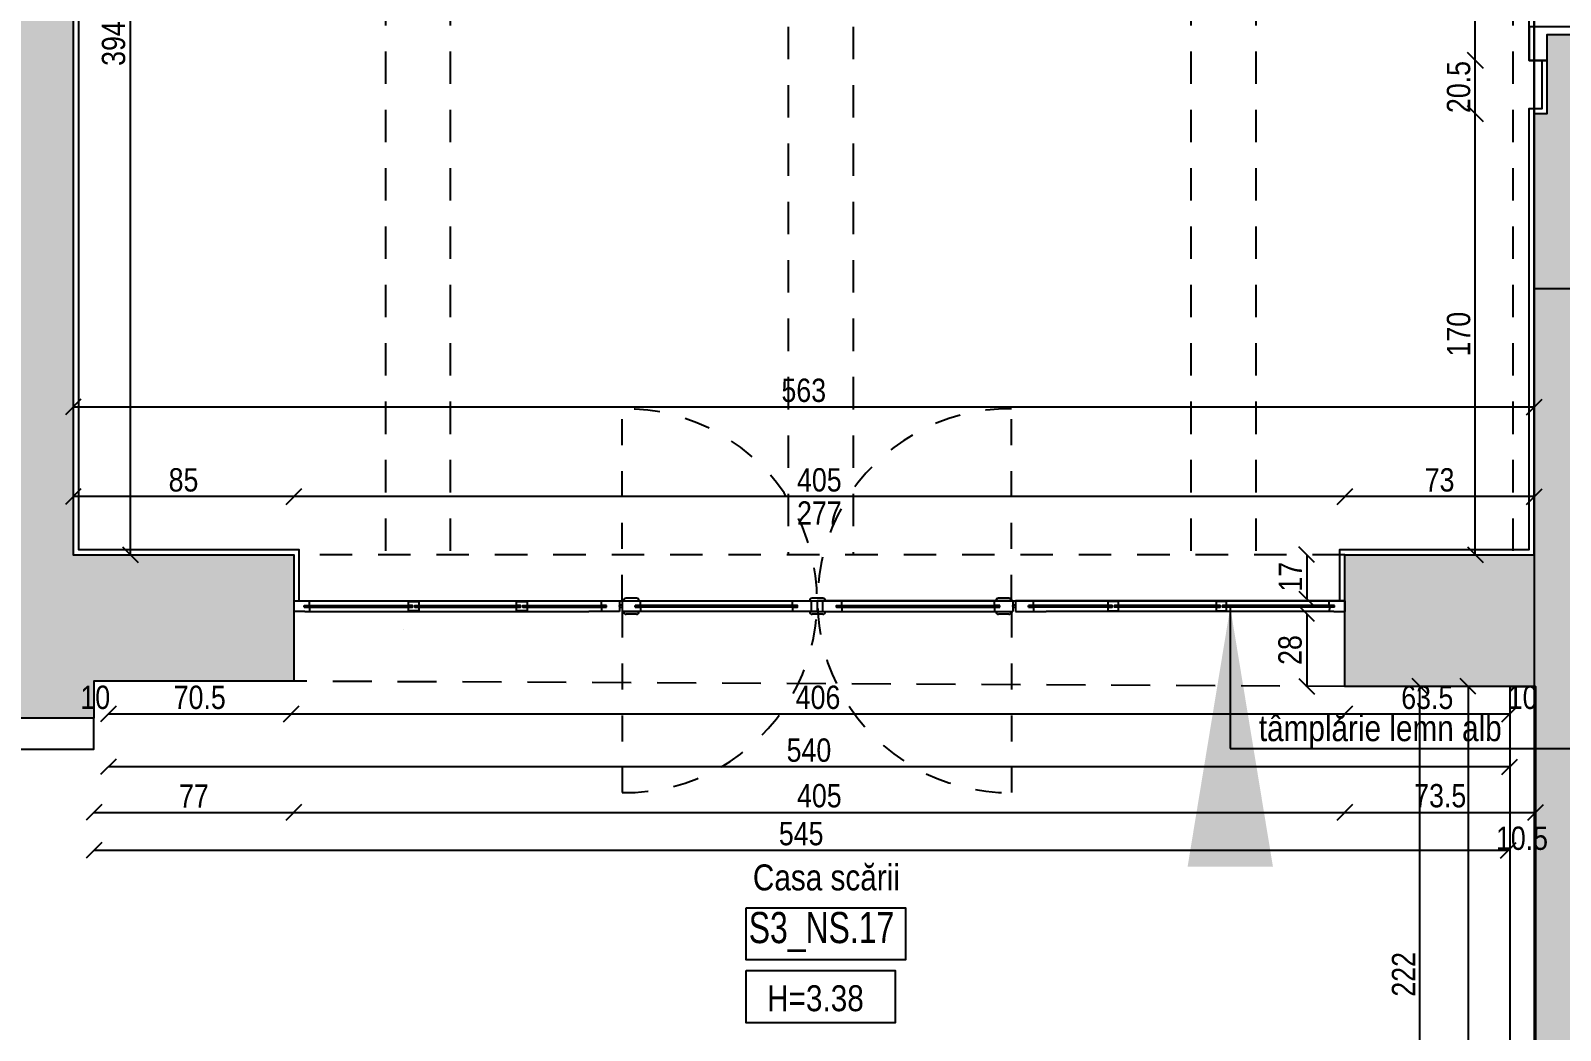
# Model space of a CAD drawing. Header units: metres. Extents: x 493 to 630, y -132 to -15.
# Drawn here: x 547.99 to 553.89, y -85.92 to -82.07 of the extents above; entities that cross this region are included whole.
import ezdxf
from ezdxf import colors
from ezdxf.entities.mleader import LeaderData, LeaderLine
from ezdxf.math import Vec2, Vec3

# ---------------------------------------------------------------- set-up
doc = ezdxf.new("R2010")
doc.units = ezdxf.units.M
doc.header["$MEASUREMENT"] = 0
doc.header["$PDMODE"] = 3
doc.linetypes.add('HIDDEN', pattern=[0.375, 0.25, -0.125])
doc.linetypes.add('HIDDEN2', pattern=[0.1875, 0.125, -0.0625])
for name, color, linetype in [('a_caramida', 2, 'Continuous'), ('a_cote_100', 9, 'Continuous'), ('a_cote_50', 9, 'Continuous'), ('a_grinzi', 253, 'HIDDEN'), ('a_indicatii_text', 7, 'Continuous'), ('a_lemn', 22, 'Continuous'), ('a_pereti_hasuri', 253, 'Continuous'), ('a_scari_punctat', 40, 'HIDDEN2'), ('a_sticla', 4, 'Continuous'), ('a_tamplarie_usi', 6, 'Continuous'), ('a_text', 7, 'Continuous'), ('a_vederi', 74, 'Continuous'), ('a_vederi subtiri', 124, 'Continuous')]:
    doc.layers.add(name, color=color, linetype=linetype)
doc.layers.add('a_suprafete', color=7, linetype='Continuous', plot=False)
doc.styles.get("Standard").update_dxf_attribs({"font": 'ARIALN.TTF'})
doc.styles.add('Swiss Condensed Light', font='swisscl.ttf')
doc.dimstyles.new('50 cote', dxfattribs={"dimtxt": 0.09, "dimasz": 0.06, "dimexe": 0, "dimexo": 0, "dimgap": 0.018, "dimtad": 1, "dimdec": 1, "dimlfac": 100, "dimrnd": 0.5, "dimdsep": 46, "dimtxsty": 'Standard', "dimblk": 'OBLIQUE', "dimcen": 0.00045, "dimclrd": 256, "dimclrt": 4, "dimadec": 1, "dimazin": 0, "dimtfac": 1, "dimtdec": 1, "dimtix": 1, "dimtofl": 0, "dimtmove": 0, "dimatfit": 3, "dimldrblk": 'OBLIQUE', "dimfxl": 0, "dimtolj": 1, "dimtzin": 0, "dimarcsym": 0})
pattern_1 = [(45, (-4876.954644, 8292.469365), (-0.04419417382, 0.04419417382), []), (45, (-4876.91045, 8292.469365), (-0.04419417382, 0.04419417382), [0.03125, -0.015625])]

# ---------------------------------------------------------------- blocks, each defined once
blk = doc.blocks.new('_Oblique')
at = {"color": 0, "linetype": 'ByBlock', "lineweight": -2}
blk.add_line((-0.5, -0.5), (0.5, 0.5), dxfattribs=at)
blk = doc.blocks.new('*D43')
at = {"layer": 'a_cote_100', "lineweight": -2, "ltscale": 30}
blk.add_line((553.7853, -83.8658), (553.0553, -83.8658), dxfattribs=at)
at = {"layer": 'Defpoints', "color": 0, "ltscale": 30}
for p in [(553.0553, -83.8658), (553.0553, -84.0896), (553.7853, -84.0896)]:
    blk.add_point(p, dxfattribs=at)
at = {"layer": 'a_cote_100', "lineweight": -2, "ltscale": 30, "xscale": 0.06, "yscale": 0.06, "zscale": 0.06, "rotation": 180}
blk.add_blockref('_Oblique', (553.0553, -83.8658), dxfattribs=at)
at = {"layer": 'a_cote_100', "lineweight": -2, "ltscale": 30, "xscale": 0.06, "yscale": 0.06, "zscale": 0.06}
blk.add_blockref('_Oblique', (553.7853, -83.8658), dxfattribs=at)
at = {"layer": 'a_cote_100', "color": 4, "ltscale": 30, "insert": (553.4203, -83.8018), "char_height": 0.09, "attachment_point": 5}
blk.add_mtext('\\A1;73', dxfattribs=at)
blk = doc.blocks.new('*D44')
at = {"layer": 'a_cote_100', "lineweight": -2, "ltscale": 30}
blk.add_line((553.0553, -83.8658), (549.0053, -83.8658), dxfattribs=at)
at = {"layer": 'Defpoints', "color": 0, "ltscale": 30}
for p in [(549.0053, -83.8658), (549.0053, -84.0896), (553.0553, -84.0896)]:
    blk.add_point(p, dxfattribs=at)
at = {"layer": 'a_cote_100', "lineweight": -2, "ltscale": 30, "xscale": 0.06, "yscale": 0.06, "zscale": 0.06, "rotation": 180}
blk.add_blockref('_Oblique', (549.0053, -83.8658), dxfattribs=at)
at = {"layer": 'a_cote_100', "lineweight": -2, "ltscale": 30, "xscale": 0.06, "yscale": 0.06, "zscale": 0.06}
blk.add_blockref('_Oblique', (553.0553, -83.8658), dxfattribs=at)
at = {"layer": 'a_cote_100', "color": 4, "ltscale": 30, "char_height": 0.09, "attachment_point": 5}
for s, insert in [('\\A1;405', (551.0303, -83.8018)), ('\\A1;277', (551.0303, -83.929))]:
    blk.add_mtext(s, dxfattribs=dict(at, insert=insert))
blk = doc.blocks.new('*D45')
at = {"layer": 'a_cote_100', "lineweight": -2, "ltscale": 30}
blk.add_line((549.0053, -83.8658), (548.1553, -83.8658), dxfattribs=at)
at = {"layer": 'Defpoints', "color": 0, "ltscale": 30}
for p in [(548.1553, -83.8658), (548.1553, -84.0896), (549.0053, -84.0896)]:
    blk.add_point(p, dxfattribs=at)
at = {"layer": 'a_cote_100', "lineweight": -2, "ltscale": 30, "xscale": 0.06, "yscale": 0.06, "zscale": 0.06, "rotation": 180}
blk.add_blockref('_Oblique', (548.1553, -83.8658), dxfattribs=at)
at = {"layer": 'a_cote_100', "lineweight": -2, "ltscale": 30, "xscale": 0.06, "yscale": 0.06, "zscale": 0.06}
blk.add_blockref('_Oblique', (549.0053, -83.8658), dxfattribs=at)
at = {"layer": 'a_cote_100', "color": 4, "ltscale": 30, "insert": (548.5803, -83.8018), "char_height": 0.09, "attachment_point": 5}
blk.add_mtext('\\A1;85', dxfattribs=at)
blk = doc.blocks.new('*D46')
at = {"layer": 'a_cote_100', "lineweight": -2, "ltscale": 30}
blk.add_line((552.9085, -84.0896), (552.9085, -84.2596), dxfattribs=at)
at = {"layer": 'Defpoints', "color": 0, "ltscale": 30}
for p in [(553.0553, -84.0896), (552.9085, -84.2596), (553.0553, -84.2596)]:
    blk.add_point(p, dxfattribs=at)
at = {"layer": 'a_cote_100', "lineweight": -2, "ltscale": 30, "xscale": 0.06, "yscale": 0.06, "zscale": 0.06}
for p, rotation in [((552.9085, -84.0896), 90), ((552.9085, -84.2596), 270)]:
    blk.add_blockref('_Oblique', p, dxfattribs=dict(at, rotation=rotation))
at = {"layer": 'a_cote_100', "color": 4, "ltscale": 30, "insert": (552.8453, -84.1746), "char_height": 0.09, "attachment_point": 5, "rotation": 90}
blk.add_mtext('\\A1;17', dxfattribs=at)
blk = doc.blocks.new('*D47')
at = {"layer": 'a_cote_100', "lineweight": -2, "ltscale": 30}
blk.add_line((553.5579, -84.0896), (553.5579, -82.3896), dxfattribs=at)
at = {"layer": 'Defpoints', "color": 0, "ltscale": 30}
for p in [(553.5579, -82.3896), (553.7312, -82.3896), (553.7312, -84.0896)]:
    blk.add_point(p, dxfattribs=at)
at = {"layer": 'a_cote_100', "lineweight": -2, "ltscale": 30, "xscale": 0.06, "yscale": 0.06, "zscale": 0.06}
for p, rotation in [((553.5579, -82.3896), 90), ((553.5579, -84.0896), 270)]:
    blk.add_blockref('_Oblique', p, dxfattribs=dict(at, rotation=rotation))
at = {"layer": 'a_cote_100', "color": 4, "ltscale": 30, "insert": (553.4939, -83.2396), "char_height": 0.09, "attachment_point": 5, "rotation": 90}
blk.add_mtext('\\A1;170', dxfattribs=at)
blk = doc.blocks.new('*D48')
at = {"layer": 'a_cote_100', "lineweight": -2, "ltscale": 30}
blk.add_line((553.5579, -82.3896), (553.5579, -82.1846), dxfattribs=at)
at = {"layer": 'Defpoints', "color": 0, "ltscale": 30}
for p in [(553.5579, -82.1846), (553.7512, -82.1846), (553.7312, -82.3896)]:
    blk.add_point(p, dxfattribs=at)
at = {"layer": 'a_cote_100', "lineweight": -2, "ltscale": 30, "xscale": 0.06, "yscale": 0.06, "zscale": 0.06}
for p, rotation in [((553.5579, -82.1846), 90), ((553.5579, -82.3896), 270)]:
    blk.add_blockref('_Oblique', p, dxfattribs=dict(at, rotation=rotation))
at = {"layer": 'a_cote_100', "color": 4, "ltscale": 30, "insert": (553.4939, -82.2871), "char_height": 0.09, "attachment_point": 5, "rotation": 90}
blk.add_mtext('\\A1;20.5', dxfattribs=at)
blk = doc.blocks.new('*D49')
at = {"layer": 'a_cote_100', "lineweight": -2, "ltscale": 30}
blk.add_line((553.5579, -82.1846), (553.5579, -80.3846), dxfattribs=at)
at = {"layer": 'Defpoints', "color": 0, "ltscale": 30}
for p in [(553.5579, -80.3846), (553.7553, -80.3846), (553.8053, -82.1846)]:
    blk.add_point(p, dxfattribs=at)
at = {"layer": 'a_cote_100', "lineweight": -2, "ltscale": 30, "xscale": 0.06, "yscale": 0.06, "zscale": 0.06}
for p, rotation in [((553.5579, -80.3846), 90), ((553.5579, -82.1846), 270)]:
    blk.add_blockref('_Oblique', p, dxfattribs=dict(at, rotation=rotation))
at = {"layer": 'a_cote_100', "color": 4, "ltscale": 30, "char_height": 0.09, "attachment_point": 5, "rotation": 90}
for s, insert in [('\\A1;180', (553.4939, -81.2846)), ('\\A1;278', (553.6218, -81.2846))]:
    blk.add_mtext(s, dxfattribs=dict(at, insert=insert))
blk = doc.blocks.new('*D51')
at = {"layer": 'a_cote_100', "lineweight": -2, "ltscale": 30}
blk.add_line((553.7853, -83.5206), (548.1553, -83.5206), dxfattribs=at)
at = {"layer": 'Defpoints', "color": 0, "ltscale": 30}
for p in [(548.1553, -83.5206), (548.1553, -83.9732), (553.7853, -83.9732)]:
    blk.add_point(p, dxfattribs=at)
at = {"layer": 'a_cote_100', "lineweight": -2, "ltscale": 30, "xscale": 0.06, "yscale": 0.06, "zscale": 0.06, "rotation": 180}
blk.add_blockref('_Oblique', (548.1553, -83.5206), dxfattribs=at)
at = {"layer": 'a_cote_100', "lineweight": -2, "ltscale": 30, "xscale": 0.06, "yscale": 0.06, "zscale": 0.06}
blk.add_blockref('_Oblique', (553.7853, -83.5206), dxfattribs=at)
at = {"layer": 'a_cote_100', "color": 4, "ltscale": 30, "insert": (550.9703, -83.4566), "char_height": 0.09, "attachment_point": 5}
blk.add_mtext('\\A1;563', dxfattribs=at)
blk = doc.blocks.new('*D52')
at = {"layer": 'a_cote_100', "lineweight": -2, "ltscale": 30}
blk.add_line((548.3751, -80.1496), (548.3751, -84.0896), dxfattribs=at)
at = {"layer": 'Defpoints', "color": 0, "ltscale": 30}
for p in [(548.1553, -80.1496), (548.1553, -84.0896), (548.3751, -84.0896)]:
    blk.add_point(p, dxfattribs=at)
at = {"layer": 'a_cote_100', "lineweight": -2, "ltscale": 30, "xscale": 0.06, "yscale": 0.06, "zscale": 0.06}
for p, rotation in [((548.3751, -80.1496), 90), ((548.3751, -84.0896), 270)]:
    blk.add_blockref('_Oblique', p, dxfattribs=dict(at, rotation=rotation))
at = {"layer": 'a_cote_100', "color": 4, "ltscale": 30, "insert": (548.3111, -82.1196), "char_height": 0.09, "attachment_point": 5, "rotation": 90}
blk.add_mtext('\\A1;394', dxfattribs=at)
blk = doc.blocks.new('*D939')
at = {"layer": 'a_cote_50', "lineweight": -2, "ltscale": 0.3}
blk.add_line((552.9085, -84.3171), (552.9085, -84.5971), dxfattribs=at)
at = {"layer": 'Defpoints', "color": 0, "ltscale": 0.3}
for p in [(553.0553, -84.3171), (552.9085, -84.5971), (553.0553, -84.5971)]:
    blk.add_point(p, dxfattribs=at)
at = {"layer": 'a_cote_50', "lineweight": -2, "ltscale": 0.3, "xscale": 0.06, "yscale": 0.06, "zscale": 0.06}
for p, rotation in [((552.9085, -84.3171), 90), ((552.9085, -84.5971), 270)]:
    blk.add_blockref('_Oblique', p, dxfattribs=dict(at, rotation=rotation))
at = {"layer": 'a_cote_50', "color": 4, "ltscale": 0.3, "insert": (552.8445, -84.4571), "char_height": 0.09, "attachment_point": 5, "rotation": 90}
blk.add_mtext('\\A1;28', dxfattribs=at)
blk = doc.blocks.new('*D940')
at = {"layer": 'a_cote_50', "lineweight": -2, "ltscale": 0.3}
blk.add_line((548.2353, -85.083), (549.0053, -85.083), dxfattribs=at)
at = {"layer": 'Defpoints', "color": 0, "ltscale": 0.3}
for p in [(548.2353, -84.6722), (549.0053, -84.6722), (549.0053, -85.083)]:
    blk.add_point(p, dxfattribs=at)
at = {"layer": 'a_cote_50', "lineweight": -2, "ltscale": 0.3, "xscale": 0.06, "yscale": 0.06, "zscale": 0.06, "rotation": 180}
blk.add_blockref('_Oblique', (548.2353, -85.083), dxfattribs=at)
at = {"layer": 'a_cote_50', "lineweight": -2, "ltscale": 0.3, "xscale": 0.06, "yscale": 0.06, "zscale": 0.06}
blk.add_blockref('_Oblique', (549.0053, -85.083), dxfattribs=at)
at = {"layer": 'a_cote_50', "color": 4, "ltscale": 0.3, "insert": (548.6203, -85.02), "char_height": 0.09, "attachment_point": 5}
blk.add_mtext('\\A1;77', dxfattribs=at)
blk = doc.blocks.new('*D941')
at = {"layer": 'a_cote_50', "lineweight": -2, "ltscale": 0.3}
blk.add_line((549.0053, -85.083), (553.0553, -85.083), dxfattribs=at)
at = {"layer": 'Defpoints', "color": 0, "ltscale": 0.3}
for p in [(549.0053, -84.6722), (553.0553, -84.6722), (553.0553, -85.083)]:
    blk.add_point(p, dxfattribs=at)
at = {"layer": 'a_cote_50', "lineweight": -2, "ltscale": 0.3, "xscale": 0.06, "yscale": 0.06, "zscale": 0.06, "rotation": 180}
blk.add_blockref('_Oblique', (549.0053, -85.083), dxfattribs=at)
at = {"layer": 'a_cote_50', "lineweight": -2, "ltscale": 0.3, "xscale": 0.06, "yscale": 0.06, "zscale": 0.06}
blk.add_blockref('_Oblique', (553.0553, -85.083), dxfattribs=at)
at = {"layer": 'a_cote_50', "color": 4, "ltscale": 0.3, "insert": (551.0303, -85.019), "char_height": 0.09, "attachment_point": 5}
blk.add_mtext('\\A1;405', dxfattribs=at)
blk = doc.blocks.new('*D942')
at = {"layer": 'a_cote_50', "lineweight": -2, "ltscale": 0.3}
blk.add_line((553.0553, -85.083), (553.7903, -85.083), dxfattribs=at)
at = {"layer": 'Defpoints', "color": 0, "ltscale": 0.3}
for p in [(553.0553, -84.6722), (553.7903, -84.6722), (553.7903, -85.083)]:
    blk.add_point(p, dxfattribs=at)
at = {"layer": 'a_cote_50', "lineweight": -2, "ltscale": 0.3, "xscale": 0.06, "yscale": 0.06, "zscale": 0.06, "rotation": 180}
blk.add_blockref('_Oblique', (553.0553, -85.083), dxfattribs=at)
at = {"layer": 'a_cote_50', "lineweight": -2, "ltscale": 0.3, "xscale": 0.06, "yscale": 0.06, "zscale": 0.06}
blk.add_blockref('_Oblique', (553.7903, -85.083), dxfattribs=at)
at = {"layer": 'a_cote_50', "color": 4, "ltscale": 0.3, "insert": (553.4228, -85.019), "char_height": 0.09, "attachment_point": 5}
blk.add_mtext('\\A1;73.5', dxfattribs=at)
blk = doc.blocks.new('*D943')
at = {"layer": 'Defpoints', "color": 0, "ltscale": 0.3}
for p in [(553.6853, -84.5971), (553.7903, -84.5971), (553.7903, -85.2471)]:
    blk.add_point(p, dxfattribs=at)
at = {"layer": 'a_cote_50', "color": 4, "ltscale": 0.3, "insert": (553.7378, -85.1831), "char_height": 0.09, "attachment_point": 5}
blk.add_mtext('\\A1;10.5', dxfattribs=at)
blk = doc.blocks.new('*D944')
at = {"layer": 'a_cote_50', "lineweight": -2, "ltscale": 0.3}
blk.add_line((548.2353, -85.2291), (553.6853, -85.2291), dxfattribs=at)
at = {"layer": 'Defpoints', "color": 0, "ltscale": 0.3}
for p in [(548.2353, -84.5971), (553.6853, -84.5971), (553.6853, -85.2291)]:
    blk.add_point(p, dxfattribs=at)
at = {"layer": 'a_cote_50', "lineweight": -2, "ltscale": 0.3, "xscale": 0.06, "yscale": 0.06, "zscale": 0.06, "rotation": 180}
blk.add_blockref('_Oblique', (548.2353, -85.2291), dxfattribs=at)
at = {"layer": 'a_cote_50', "lineweight": -2, "ltscale": 0.3, "xscale": 0.06, "yscale": 0.06, "zscale": 0.06}
blk.add_blockref('_Oblique', (553.6853, -85.2291), dxfattribs=at)
at = {"layer": 'a_cote_50', "color": 4, "ltscale": 0.3, "insert": (550.9603, -85.1653), "char_height": 0.09, "attachment_point": 5}
blk.add_mtext('\\A1;545', dxfattribs=at)
blk = doc.blocks.new('*D947')
at = {"layer": 'a_cote_50', "lineweight": -2, "ltscale": 0.3}
blk.add_line((553.3445, -86.8171), (553.3445, -84.5971), dxfattribs=at)
at = {"layer": 'Defpoints', "color": 0, "ltscale": 0.3}
for p in [(553.3445, -84.5971), (553.3636, -84.5971), (553.3253, -86.8171)]:
    blk.add_point(p, dxfattribs=at)
at = {"layer": 'a_cote_50', "lineweight": -2, "ltscale": 0.3, "xscale": 0.06, "yscale": 0.06, "zscale": 0.06}
for p, rotation in [((553.3445, -84.5971), 90), ((553.3445, -86.8171), 270)]:
    blk.add_blockref('_Oblique', p, dxfattribs=dict(at, rotation=rotation))
at = {"layer": 'a_cote_50', "color": 4, "ltscale": 0.3, "insert": (553.2813, -85.7071), "char_height": 0.09, "attachment_point": 5, "rotation": 90}
blk.add_mtext('\\A1;222', dxfattribs=at)
blk = doc.blocks.new('*D948')
at = {"layer": 'a_cote_50', "lineweight": -2, "ltscale": 0.3}
blk.add_line((553.53, -84.5971), (553.53, -91.4771), dxfattribs=at)
at = {"layer": 'Defpoints', "color": 0, "ltscale": 0.3}
for p in [(553.6903, -84.5971), (553.53, -91.4771), (553.6853, -91.4771)]:
    blk.add_point(p, dxfattribs=at)
at = {"layer": 'a_cote_50', "lineweight": -2, "ltscale": 0.3, "xscale": 0.06, "yscale": 0.06, "zscale": 0.06}
for p, rotation in [((553.53, -84.5971), 90), ((553.53, -91.4771), 270)]:
    blk.add_blockref('_Oblique', p, dxfattribs=dict(at, rotation=rotation))
at = {"layer": 'a_cote_50', "color": 4, "ltscale": 0.3, "insert": (553.466, -88.0371), "char_height": 0.09, "attachment_point": 5, "rotation": 90}
blk.add_mtext('\\A1;688', dxfattribs=at)
blk = doc.blocks.new('*D949')
at = {"layer": 'Defpoints', "color": 0, "ltscale": 0.3}
for p in [(553.6903, -84.5971), (553.7903, -84.5971), (553.6903, -84.7039)]:
    blk.add_point(p, dxfattribs=at)
at = {"layer": 'a_cote_50', "color": 4, "ltscale": 0.3, "insert": (553.7403, -84.64), "char_height": 0.09, "attachment_point": 5}
blk.add_mtext('\\A1;10', dxfattribs=at)
blk = doc.blocks.new('*D950')
at = {"layer": 'a_cote_50', "lineweight": -2, "ltscale": 0.3}
blk.add_line((553.6903, -84.7039), (553.0553, -84.7039), dxfattribs=at)
at = {"layer": 'Defpoints', "color": 0, "ltscale": 0.3}
for p in [(553.0553, -84.5971), (553.6903, -84.5971), (553.0553, -84.7039)]:
    blk.add_point(p, dxfattribs=at)
at = {"layer": 'a_cote_50', "lineweight": -2, "ltscale": 0.3, "xscale": 0.06, "yscale": 0.06, "zscale": 0.06, "rotation": 180}
blk.add_blockref('_Oblique', (553.0553, -84.7039), dxfattribs=at)
at = {"layer": 'a_cote_50', "lineweight": -2, "ltscale": 0.3, "xscale": 0.06, "yscale": 0.06, "zscale": 0.06}
blk.add_blockref('_Oblique', (553.6903, -84.7039), dxfattribs=at)
at = {"layer": 'a_cote_50', "color": 4, "ltscale": 0.3, "insert": (553.3728, -84.64), "char_height": 0.09, "attachment_point": 5}
blk.add_mtext('\\A1;63.5', dxfattribs=at)
blk = doc.blocks.new('*D951')
at = {"layer": 'a_cote_50', "lineweight": -2, "ltscale": 0.3}
blk.add_line((553.0553, -84.7039), (548.9953, -84.7039), dxfattribs=at)
at = {"layer": 'Defpoints', "color": 0, "ltscale": 0.3}
for p in [(548.9953, -84.3171), (553.0553, -84.5971), (548.9953, -84.7039)]:
    blk.add_point(p, dxfattribs=at)
at = {"layer": 'a_cote_50', "lineweight": -2, "ltscale": 0.3, "xscale": 0.06, "yscale": 0.06, "zscale": 0.06, "rotation": 180}
blk.add_blockref('_Oblique', (548.9953, -84.7039), dxfattribs=at)
at = {"layer": 'a_cote_50', "lineweight": -2, "ltscale": 0.3, "xscale": 0.06, "yscale": 0.06, "zscale": 0.06}
blk.add_blockref('_Oblique', (553.0553, -84.7039), dxfattribs=at)
at = {"layer": 'a_cote_50', "color": 4, "ltscale": 0.3, "insert": (551.0253, -84.64), "char_height": 0.09, "attachment_point": 5}
blk.add_mtext('\\A1;406', dxfattribs=at)
blk = doc.blocks.new('*D952')
at = {"layer": 'a_cote_50', "lineweight": -2, "ltscale": 0.3}
blk.add_line((548.9953, -84.7039), (548.2903, -84.7039), dxfattribs=at)
at = {"layer": 'Defpoints', "color": 0, "ltscale": 0.3}
for p in [(548.9953, -84.3171), (548.2903, -84.5971), (548.2903, -84.7039)]:
    blk.add_point(p, dxfattribs=at)
at = {"layer": 'a_cote_50', "lineweight": -2, "ltscale": 0.3, "xscale": 0.06, "yscale": 0.06, "zscale": 0.06, "rotation": 180}
blk.add_blockref('_Oblique', (548.2903, -84.7039), dxfattribs=at)
at = {"layer": 'a_cote_50', "lineweight": -2, "ltscale": 0.3, "xscale": 0.06, "yscale": 0.06, "zscale": 0.06}
blk.add_blockref('_Oblique', (548.9953, -84.7039), dxfattribs=at)
at = {"layer": 'a_cote_50', "color": 4, "ltscale": 0.3, "insert": (548.6428, -84.64), "char_height": 0.09, "attachment_point": 5}
blk.add_mtext('\\A1;70.5', dxfattribs=at)
blk = doc.blocks.new('*D953')
at = {"layer": 'Defpoints', "color": 0, "ltscale": 0.3}
for p in [(548.1903, -84.4171), (548.2903, -84.5971), (548.1903, -84.7039)]:
    blk.add_point(p, dxfattribs=at)
at = {"layer": 'a_cote_50', "color": 4, "ltscale": 0.3, "insert": (548.2403, -84.64), "char_height": 0.09, "attachment_point": 5}
blk.add_mtext('\\A1;10', dxfattribs=at)
blk = doc.blocks.new('*D957')
at = {"layer": 'a_cote_50', "lineweight": -2, "ltscale": 0.3}
blk.add_line((553.6903, -84.9074), (548.2903, -84.9074), dxfattribs=at)
at = {"layer": 'Defpoints', "color": 0, "ltscale": 0.3}
for p in [(548.2903, -84.5971), (553.6903, -84.5971), (548.2903, -84.9074)]:
    blk.add_point(p, dxfattribs=at)
at = {"layer": 'a_cote_50', "lineweight": -2, "ltscale": 0.3, "xscale": 0.06, "yscale": 0.06, "zscale": 0.06, "rotation": 180}
blk.add_blockref('_Oblique', (548.2903, -84.9074), dxfattribs=at)
at = {"layer": 'a_cote_50', "lineweight": -2, "ltscale": 0.3, "xscale": 0.06, "yscale": 0.06, "zscale": 0.06}
blk.add_blockref('_Oblique', (553.6903, -84.9074), dxfattribs=at)
at = {"layer": 'a_cote_50', "color": 4, "ltscale": 0.3, "insert": (550.9903, -84.8435), "char_height": 0.09, "attachment_point": 5}
blk.add_mtext('\\A1;540', dxfattribs=at)

msp = doc.modelspace()

# ---------------------------------------------------------------- hatches: boundary and pattern name
at = {"layer": 'a_pereti_hasuri', "ltscale": 0.3}
h = msp.add_hatch(dxfattribs=at)
h.set_pattern_fill('ANSI33', color=256, scale=0.25, style=0)
h.set_pattern_definition(pattern_1)
h.paths.add_polyline_path([(542.7648, -80.1396), (542.7648, -79.3896), (541.2448, -79.3896), (541.2448, -80.1396)])
h.paths.add_polyline_path([(545.7748, -80.1396), (545.7748, -79.3896), (544.2448, -79.3896), (544.2448, -80.1396)], flags=17)
h.paths.add_polyline_path([(543.4248, -84.3196), (543.4248, -84.0896), (547.8448, -84.0896), (547.8448, -80.1396), (547.2548, -80.1396), (547.2548, -79.3896), (548.2651, -79.3896), (548.2653, -80.1496), (548.1553, -80.1496), (548.1553, -84.0896), (549.0053, -84.0896), (549.0053, -84.5771), (548.2353, -84.5771), (548.2353, -84.7196), (547.4833, -84.7196), (547.4833, -84.3296), (545.0833, -84.3296), (545.0833, -84.5896), (544.6033, -84.5896), (544.6033, -84.3196)])
h = msp.add_hatch(dxfattribs=at)
h.set_pattern_fill('ANSI33', color=256, scale=0.25, style=0)
h.set_pattern_definition(pattern_1)
h.paths.add_polyline_path([(553.4293, -92.7946), (553.4293, -91.8771), (553.7903, -91.8771), (553.7903, -84.5971), (553.0553, -84.5971), (553.0553, -84.0896), (553.7853, -84.0896), (553.7853, -82.3896), (553.8353, -82.3896), (553.8353, -82.0846), (554.2605, -82.0846), (554.2605, -82.3846), (554.4755, -82.3846), (554.4755, -82.7846), (554.6355, -82.7846), (554.6355, -82.9846), (554.6355, -83.0596), (554.2203, -83.0596), (554.2203, -85.6896), (554.0953, -85.6896), (554.0953, -89.3896), (554.2153, -89.3896), (554.2153, -91.7096), (554.6203, -91.7096), (554.6203, -92.0096), (554.6203, -92.2996), (554.6203, -92.7946)])

# ---------------------------------------------------------------- linework, layer by layer
at = {"layer": 'a_caramida', "ltscale": 0.3}
msp.add_lwpolyline([(543.4248, -84.3196), (543.4248, -84.0896), (547.8448, -84.0896), (547.8448, -80.1396), (547.2548, -80.1396), (547.2548, -79.3896), (548.2651, -79.3896), (548.2651, -79.3896), (548.2653, -80.1496), (548.1553, -80.1496), (548.1553, -84.0896), (549.0053, -84.0896), (549.0053, -84.5771), (548.2353, -84.5771), (548.2353, -84.7196), (547.4833, -84.7196), (547.4833, -84.3296), (545.0833, -84.3296), (545.0833, -84.5896), (544.6033, -84.5896), (544.6033, -84.3196)], close=True, dxfattribs=at)
msp.add_lwpolyline([(553.7903, -91.8771), (553.7903, -84.5971), (553.0553, -84.5971), (553.0553, -84.0896), (553.7853, -84.0896), (553.7853, -82.3896), (553.7853, -82.3896), (553.8353, -82.3896), (553.8353, -82.0846), (554.2605, -82.0846), (554.2605, -82.3846), (554.4755, -82.3846), (554.4755, -82.7846), (554.4755, -82.7846), (554.4755, -82.7846), (554.6355, -82.7846), (554.6355, -82.9846), (554.6355, -83.0596), (554.2203, -83.0596), (554.2203, -85.6896), (554.0953, -85.6896), (554.0953, -89.3896)], dxfattribs=at)
at = {"layer": 'a_cote_50', "ltscale": 0.3}
for points in [[(568.7453, -89.1211), (570.9453, -89.1211), (570.9453, -40.2745), (567.4818, -40.5631), (568.5645, -28.8028), (539.9527, -21.8688), (539.835, -22.3547), (536.1514, -21.462), (536.2469, -30.2915), (538.1811, -30.7603), (536.881, -36.125), (548.6367, -38.9739), (557.2625, -41.0914), (557.2618, -51.3164), (560.1356, -51.3166), (560.1356, -58.222), (560.1356, -71.7996), (557.2551, -71.7996), (557.3251, -78.5696), (553.7851, -78.5696), (553.7851, -89.1211), (570.9453, -89.1211)], [(553.6903, -84.5971), (553.7903, -84.5971)], [(553.7903, -84.5971), (553.7903, -91.4771)]]:
    msp.add_lwpolyline(points, dxfattribs=at)
at = {"layer": 'a_cote_50', "color": 242, "ltscale": 0.3}
msp.add_lwpolyline([(568.7453, -92.7946), (568.7453, -83.0646), (553.7853, -83.0646), (553.785, -79.3896), (504.215, -79.3896), (506.1203, -92.7946)], close=True, dxfattribs=at)
at = {"layer": 'a_grinzi', "ltscale": 0.6}
msp.add_line((553.0553, -84.5971), (549.0053, -84.5771), dxfattribs=at)
at = {"layer": 'a_grinzi', "ltscale": 0.5}
for points in [[(550.9101, -79.8046), (550.9101, -84.0896)], [(551.1601, -79.8046), (551.1601, -84.0896)], [(549.358, -80.1246), (549.358, -84.0896)], [(549.608, -80.1246), (549.608, -84.0896)], [(552.4623, -80.1246), (552.4623, -84.0896)], [(552.7123, -80.1246), (552.7123, -84.0896)], [(553.7031, -80.1246), (553.7031, -84.0896)], [(553.0553, -84.0896), (549.0053, -84.0896)]]:
    msp.add_lwpolyline(points, dxfattribs=at)
at = {"layer": 'a_lemn', "ltscale": 0.3}
for p, q in [((549.0053, -84.2671), (549.0053, -84.3091)), ((549.0053, -84.2671), (550.2606, -84.2671)), ((549.0452, -84.2921), (549.0452, -84.2851)), ((550.2106, -84.2921), (550.1906, -84.2921)), ((550.2106, -84.2921), (550.2106, -84.2851)), ((550.2606, -84.2671), (550.2606, -84.3091)), ((550.2708, -84.2671), (551.0218, -84.2671)), ((550.2708, -84.2671), (550.2708, -84.3091)), ((550.2758, -84.2671), (550.3358, -84.2671)), ((550.276, -84.2671), (550.337, -84.2671)), ((550.277, -84.2671), (550.277, -84.2671)), ((550.326, -84.2571), (550.286, -84.2571)), ((550.3208, -84.2921), (550.3208, -84.2851)), ((550.3208, -84.2921), (550.3408, -84.2921)), ((550.9931, -84.2671), (551.0531, -84.2671)), ((550.9932, -84.2671), (551.0542, -84.2671)), ((550.9942, -84.2671), (550.9942, -84.2671)), ((550.9995, -84.3091), (550.9995, -84.2671)), ((551.0432, -84.2571), (551.0032, -84.2571)), ((551.0218, -84.2671), (551.0218, -84.2671)), ((551.0218, -84.2671), (551.0218, -84.3091)), ((551.0218, -84.2671), (551.0219, -84.2671)), ((551.0218, -84.2671), (551.0218, -84.3091)), ((551.7755, -84.2671), (551.0219, -84.2671)), ((551.0441, -84.3091), (551.0441, -84.2671)), ((551.7255, -84.2921), (551.7055, -84.2921)), ((551.7105, -84.2671), (551.7705, -84.2671)), ((551.7106, -84.2671), (551.7716, -84.2671)), ((551.7116, -84.2671), (551.7116, -84.2671)), ((551.7606, -84.2571), (551.7206, -84.2571)), ((551.7255, -84.2921), (551.7255, -84.2851)), ((551.7755, -84.2671), (551.7755, -84.3091)), ((553.0553, -84.2671), (551.7859, -84.2671)), ((551.7859, -84.2671), (551.7859, -84.3091)), ((551.8359, -84.2921), (551.8359, -84.2851)), ((551.8359, -84.2921), (551.8559, -84.2921)), ((553.0154, -84.2921), (553.0154, -84.2851)), ((553.0553, -84.2671), (553.0553, -84.3091)), ((549.0473, -84.3091), (549.0053, -84.3091)), ((549.0473, -84.3091), (550.1416, -84.3091)), ((550.2606, -84.3091), (550.1416, -84.3091)), ((551.0218, -84.3091), (550.2708, -84.3091)), ((550.276, -84.3091), (550.337, -84.3091)), ((550.277, -84.3091), (550.277, -84.3091)), ((550.326, -84.3191), (550.286, -84.3191)), ((550.9932, -84.3091), (551.0542, -84.3091)), ((550.9942, -84.3091), (550.9942, -84.3091)), ((551.0432, -84.3191), (551.0032, -84.3191)), ((551.0218, -84.3091), (551.7755, -84.3091)), ((551.7106, -84.3091), (551.7716, -84.3091)), ((551.7116, -84.3091), (551.7116, -84.3091)), ((551.7606, -84.3191), (551.7206, -84.3191)), ((551.7859, -84.3091), (551.9049, -84.3091)), ((553.0133, -84.3091), (551.9049, -84.3091)), ((553.0133, -84.3091), (553.0553, -84.3091)), ((549.4266, -84.3791), (549.4266, -84.3791))]:
    msp.add_line(p, q, dxfattribs=at)
for points in [[(549.0452, -84.2851), (549.0652, -84.2851), (549.0652, -84.2671)], [(549.0452, -84.2921), (549.0652, -84.2921), (549.0652, -84.3091)], [(549.4466, -84.2921), (549.4626, -84.2921), (549.4626, -84.2851), (549.4466, -84.2851)], [(549.4468, -84.2851), (549.4468, -84.27), (549.4875, -84.27), (549.4875, -84.2851)], [(549.4875, -84.2921), (549.4875, -84.3063), (549.4468, -84.3063), (549.4468, -84.2921)], [(549.4876, -84.2921), (549.4716, -84.2921), (549.4716, -84.2851), (549.4876, -84.2851)], [(549.8633, -84.2921), (549.8793, -84.2921), (549.8793, -84.2851), (549.8633, -84.2851)], [(549.8634, -84.2851), (549.8634, -84.27), (549.9042, -84.27), (549.9042, -84.2851)], [(549.9042, -84.2921), (549.9042, -84.3063), (549.8634, -84.3063), (549.8634, -84.2921)], [(549.9043, -84.2921), (549.8883, -84.2921), (549.8883, -84.2851), (549.9043, -84.2851)], [(550.2106, -84.2851), (550.1906, -84.2851), (550.1906, -84.2671)], [(550.2106, -84.2921), (550.1906, -84.2921), (550.1906, -84.3091)], [(550.3208, -84.2851), (550.3408, -84.2851), (550.3408, -84.2671)], [(550.3208, -84.2921), (550.3408, -84.2921), (550.3408, -84.3091)], [(550.9466, -84.2921), (550.9466, -84.2851), (550.9266, -84.2851), (550.9266, -84.2671)], [(550.9266, -84.2921), (550.9466, -84.2921), (550.9266, -84.2921), (550.9266, -84.3091)], [(551.097, -84.2921), (551.097, -84.2851), (551.117, -84.2851), (551.117, -84.2671)], [(551.117, -84.2921), (551.097, -84.2921), (551.117, -84.2921), (551.117, -84.3091)], [(551.7255, -84.2851), (551.7055, -84.2851), (551.7055, -84.2671)], [(551.7255, -84.2921), (551.7055, -84.2921), (551.7055, -84.3091)], [(551.8359, -84.2851), (551.8559, -84.2851), (551.8559, -84.2671)], [(551.8359, -84.2921), (551.8559, -84.2921), (551.8559, -84.3091)], [(552.1422, -84.2921), (552.1582, -84.2921), (552.1582, -84.2851), (552.1422, -84.2851)], [(552.1831, -84.2851), (552.1831, -84.27), (552.1423, -84.27), (552.1423, -84.2851)], [(552.1423, -84.2921), (552.1423, -84.3063), (552.1831, -84.3063), (552.1831, -84.2921)], [(552.1832, -84.2921), (552.1672, -84.2921), (552.1672, -84.2851), (552.1832, -84.2851)], [(552.5589, -84.2921), (552.5749, -84.2921), (552.5749, -84.2851), (552.5589, -84.2851)], [(552.5997, -84.2851), (552.5997, -84.27), (552.559, -84.27), (552.559, -84.2851)], [(552.559, -84.2921), (552.559, -84.3063), (552.5997, -84.3063), (552.5997, -84.2921)], [(552.5998, -84.2921), (552.5839, -84.2921), (552.5839, -84.2851), (552.5998, -84.2851)], [(553.0154, -84.2851), (552.9954, -84.2851), (552.9954, -84.2671)], [(553.0154, -84.2921), (552.9955, -84.2921), (552.9954, -84.3091)]]:
    msp.add_lwpolyline(points, dxfattribs=at)
for centre, start, end in [((550.286, -84.2671), 90, 180), ((550.326, -84.2671), 0, 90), ((551.0032, -84.2671), 90, 180), ((551.0432, -84.2671), 0, 90), ((551.7206, -84.2671), 90, 180), ((551.7606, -84.2671), 0, 90), ((550.286, -84.3091), 180, 270), ((550.326, -84.3091), 270, 0), ((551.0032, -84.3091), 180, 270), ((551.0432, -84.3091), 270, 0), ((551.7206, -84.3091), 180, 270), ((551.7606, -84.3091), 270, 0)]:
    msp.add_arc(centre, 0.01, start, end, dxfattribs=at)
at = {"layer": 'a_scari_punctat', "ltscale": 0.5}
for p, q in [((550.2708, -84.2671), (550.2708, -83.5273)), ((551.7705, -84.2671), (551.7705, -83.5273)), ((550.2708, -84.3091), (550.2708, -85.0068)), ((551.7705, -84.3091), (551.7705, -85.0068))]:
    msp.add_line(p, q, dxfattribs=at)
for centre, start, end in [((550.282, -84.2671), 269.13991, 90.86009), ((551.7629, -84.2671), 89.41616, 270.58384)]:
    msp.add_arc(centre, 0.7398, start, end, dxfattribs=at)
at = {"layer": 'a_sticla'}
for p, q in [((549.0452, -84.2851), (549.4626, -84.2851)), ((549.0452, -84.2921), (549.4626, -84.2921)), ((549.4716, -84.2851), (549.8788, -84.2851)), ((549.4716, -84.2921), (549.8788, -84.2921)), ((549.8883, -84.2851), (550.2106, -84.2851)), ((549.8883, -84.2921), (550.2106, -84.2921)), ((550.9266, -84.2851), (550.3208, -84.2851)), ((550.9466, -84.2921), (550.3208, -84.2921)), ((551.097, -84.2921), (551.7255, -84.2921)), ((551.117, -84.2851), (551.7255, -84.2851)), ((552.1582, -84.2851), (551.8359, -84.2851)), ((552.1582, -84.2921), (551.8359, -84.2921)), ((552.5749, -84.2851), (552.1677, -84.2851)), ((552.5749, -84.2921), (552.1677, -84.2921)), ((553.0154, -84.2851), (552.5839, -84.2851)), ((553.0154, -84.2921), (552.5839, -84.2921))]:
    msp.add_line(p, q, dxfattribs=at)
at = {"layer": 'a_suprafete', "ltscale": 0.3}
msp.add_lwpolyline([(553.7853, -79.8446), (552.3054, -79.8446), (552.3054, -80.1246), (551.9651, -80.1246), (551.9651, -79.8046), (550.1053, -79.8046), (550.1053, -80.2646), (549.6551, -80.2646), (549.6551, -79.8696), (548.2653, -79.8696), (548.2653, -80.1496), (548.1553, -80.1496), (548.1553, -84.0896), (549.0053, -84.0896), (549.0053, -84.2671), (553.0553, -84.2671), (553.0553, -84.0896), (553.7853, -84.0896), (553.7853, -82.3896), (553.8353, -82.3896), (553.8353, -82.1846), (553.7653, -82.1846), (553.7653, -80.3846), (553.7853, -80.3846)], close=True, dxfattribs=at)
at = {"layer": 'a_tamplarie_usi', "ltscale": 0.3}
for points in [[(554.2605, -82.1846), (554.2905, -82.1846), (554.2905, -82.0546), (553.7653, -82.0546), (553.7653, -82.1846), (553.8353, -82.1846), (553.8353, -82.0846), (554.2605, -82.0846)], [(547.6483, -84.8396), (547.9583, -84.8396), (548.2353, -84.8396), (548.2353, -84.7196), (547.6483, -84.7196)]]:
    msp.add_lwpolyline(points, close=True, dxfattribs=at)
at = {"layer": 'a_text'}
for points in [[(550.7484, -85.4504), (551.3624, -85.4504), (551.3624, -85.6517), (550.7484, -85.6517)], [(550.7484, -85.6925), (551.3224, -85.6925), (551.3224, -85.8937), (550.7484, -85.8937)]]:
    msp.add_lwpolyline(points, close=True, dxfattribs=at)
at = {"layer": 'a_vederi', "ltscale": 0.3}
for points in [[(553.7903, -84.5971), (553.7903, -91.4771), (553.7903, -91.5771), (553.6903, -91.5771), (548.2903, -91.5771), (548.1903, -91.5771), (548.1903, -89.4571)], [(553.6903, -84.5971), (553.6903, -91.4771), (548.2903, -91.4771), (548.2903, -89.2371)]]:
    msp.add_lwpolyline(points, dxfattribs=at)
at = {"layer": 'a_vederi subtiri', "ltscale": 0.3}
for points in [[(548.2353, -80.1696), (548.1753, -80.1696), (548.1753, -84.0696), (549.0253, -84.0696), (549.0253, -84.2671)], [(553.0353, -84.2671), (553.0353, -84.0696), (553.7653, -84.0696), (553.7653, -82.3696), (553.8153, -82.3696), (553.8153, -82.1846), (553.8153, -82.1846)]]:
    msp.add_lwpolyline(points, dxfattribs=at)
for centre in [(550.2657, -84.2881), (551.7808, -84.2881)]:
    msp.add_circle(centre, 0.00516, dxfattribs=at)

# ---------------------------------------------------------------- texts
at = {"layer": 'a_indicatii_text', "linetype": 'Continuous', "style": 'Swiss Condensed Light'}
msp.add_text('S3_NS.17', height=0.12, dxfattribs=at).set_placement((550.7583, -85.5867))
at = {"layer": 'a_text', "char_height": 0.1, "width": 1.87247, "attachment_point": 7}
for s, insert in [('\\A1;Casa sc{\\fArial Narrow|b0|i0|c238|p34;ării}', (550.7742, -85.3849)), ('\\A1;H=3.38', (550.8291, -85.8506))]:
    msp.add_mtext(s, dxfattribs=dict(at, insert=insert))

# ---------------------------------------------------------------- dimensions: what is measured, and where the dimension line sits
at = {"layer": 'a_cote_100', "ltscale": 30}
for base, p1, p2, angle, picture, middle in [((548.3751, -84.0896), (548.1553, -80.1496), (548.1553, -84.0896), 270, '*D52', (548.3111, -82.1196)), ((553.5579, -82.3896), (553.7312, -84.0896), (553.7312, -82.3896), 270, '*D47', (553.4939, -83.2396)), ((548.1553, -83.8658), (549.0053, -84.0896), (548.1553, -84.0896), 180, '*D45', (548.5803, -83.8018)), ((553.0553, -83.8658), (553.7853, -84.0896), (553.0553, -84.0896), 180, '*D43', (553.4203, -83.8018)), ((552.9085, -84.2596), (553.0553, -84.0896), (553.0553, -84.2596), 270, '*D46', (552.8453, -84.1746))]:
    dim = msp.add_linear_dim(base=base, p1=p1, p2=p2, angle=angle, dimstyle='50 cote', dxfattribs=at)
    dim.commit()
    dim.dimension.update_dxf_attribs({"geometry": picture, "text_midpoint": middle})
for base, p1, p2, angle, text, picture, middle in [((553.5579, -80.3846), (553.8053, -82.1846), (553.7553, -80.3846), 270, '<>\\X278', '*D49', (553.5579, -81.2846)), ((549.0053, -83.8658), (553.0553, -84.0896), (549.0053, -84.0896), 180, '<>\\X277', '*D44', (551.0303, -83.8658))]:
    dim = msp.add_linear_dim(base=base, p1=p1, p2=p2, angle=angle, text=text, dimstyle='50 cote', dxfattribs=at)
    dim.commit()
    dim.dimension.update_dxf_attribs({"geometry": picture, "text_midpoint": middle})
for base, p1, p2, angle, picture, middle in [((553.5579, -82.1846), (553.7312, -82.3896), (553.7512, -82.1846), 270, '*D48', (553.5579, -82.2871)), ((548.1553, -83.5206), (553.7853, -83.9732), (548.1553, -83.9732), 180, '*D51', (550.9703, -83.5206))]:
    dim = msp.add_linear_dim(base=base, p1=p1, p2=p2, angle=angle, dimstyle='50 cote', dxfattribs=at)
    dim.commit()
    dim.dimension.update_dxf_attribs({"geometry": picture, "text_midpoint": middle, "dimtype": 128})
at = {"layer": 'a_cote_50', "ltscale": 0.3}
for base, p1, p2, angle, picture, middle in [((552.9085, -84.5971), (553.0553, -84.3171), (553.0553, -84.5971), 90, '*D939', (552.8445, -84.4571)), ((553.53, -91.4771), (553.6903, -84.5971), (553.6853, -91.4771), 270, '*D948', (553.466, -88.0371)), ((553.6903, -84.7039), (553.7903, -84.5971), (553.6903, -84.5971), 180, '*D949', (553.7403, -84.64)), ((548.2903, -84.9074), (553.6903, -84.5971), (548.2903, -84.5971), 180, '*D957', (550.9903, -84.8435))]:
    dim = msp.add_linear_dim(base=base, p1=p1, p2=p2, angle=angle, dimstyle='50 cote', dxfattribs=at)
    dim.commit()
    dim.dimension.update_dxf_attribs({"geometry": picture, "text_midpoint": middle})
for base, p1, p2, angle, picture, middle in [((548.2903, -84.7039), (548.9953, -84.3171), (548.2903, -84.5971), 180, '*D952', (548.6428, -84.64)), ((548.9953, -84.7039), (553.0553, -84.5971), (548.9953, -84.3171), 180, '*D951', (551.0253, -84.64)), ((548.1903, -84.7039), (548.2903, -84.5971), (548.1903, -84.4171), 180, '*D953', (548.2403, -84.64)), ((553.0553, -84.7039), (553.6903, -84.5971), (553.0553, -84.5971), 180, '*D950', (553.3728, -84.64)), ((553.3445, -84.5971), (553.3253, -86.8171), (553.3636, -84.5971), 270, '*D947', (553.2813, -85.7071))]:
    dim = msp.add_linear_dim(base=base, p1=p1, p2=p2, angle=angle, dimstyle='50 cote', override={"dimtmove": 1}, dxfattribs=at)
    dim.commit()
    dim.dimension.update_dxf_attribs({"geometry": picture, "text_midpoint": middle})
for base, p1, p2, picture, middle in [((553.6853, -85.2291), (548.2353, -84.5971), (553.6853, -84.5971), '*D944', (550.9603, -85.1653)), ((553.7903, -85.2471), (553.6853, -84.5971), (553.7903, -84.5971), '*D943', (553.7378, -85.1831)), ((549.0053, -85.083), (548.2353, -84.6722), (549.0053, -84.6722), '*D940', (548.6203, -85.02))]:
    dim = msp.add_linear_dim(base=base, p1=p1, p2=p2, dimstyle='50 cote', dxfattribs=at)
    dim.commit()
    dim.dimension.update_dxf_attribs({"geometry": picture, "text_midpoint": middle})
for base, p1, p2, picture, middle in [((553.0553, -85.083), (549.0053, -84.6722), (553.0553, -84.6722), '*D941', (551.0303, -85.019)), ((553.7903, -85.083), (553.0553, -84.6722), (553.7903, -84.6722), '*D942', (553.4228, -85.019))]:
    dim = msp.add_linear_dim(base=base, p1=p1, p2=p2, dimstyle='50 cote', override={"dimtmove": 1}, dxfattribs=at)
    dim.commit()
    dim.dimension.update_dxf_attribs({"geometry": picture, "text_midpoint": middle})

# ---------------------------------------------------------------- leaders
ml = msp.add_multileader_mtext('Standard')
ml.set_content('t{\\fArial Narrow|b0|i0|c238|p34;âmplărie lemn alb}', color=256)
ml.set_leader_properties()
ml.build(insert=Vec2(0, 0))
ml.multileader.update_dxf_attribs({"text_left_attachment_type": 6, "text_right_attachment_type": 6, "dogleg_length": 0.1, "arrow_head_size": 0})
ctx = ml.context
ctx.base_point, ctx.char_height, ctx.arrow_head_size, ctx.landing_gap_size, ctx.plane_origin = Vec3(552.7137, -84.8361), 0.1, 0, 0.01, Vec3(552.6137, -84.2921)
ctx.left_attachment, ctx.right_attachment = 6, 6
notes = []
notes.append((ctx, [(1, (1, 1, 0), (552.6137, -84.8361), (1, 0), 0.1, [(0, [(552.6137, -84.2921)], 0, [])])]))
ctx.mtext.insert, ctx.mtext.flow_direction = Vec3(552.7237, -84.7083), 5
for ctx, leaders in notes:
    for number, flags, end, landing, length, lines in leaders:
        leader = LeaderData()
        leader.index, (leader.has_last_leader_line, leader.has_dogleg_vector, leader.attachment_direction) = number, flags
        leader.last_leader_point, leader.dogleg_vector, leader.dogleg_length = Vec3(end), Vec3(landing), length
        for number, points, colour, breaks in lines:
            line = LeaderLine()
            line.index, line.vertices, line.color, line.breaks = number, Vec3.list(points), colors.encode_raw_color(colour), breaks
            leader.lines.append(line)
        ctx.leaders.append(leader)

doc.saveas('drawing.dxf')
